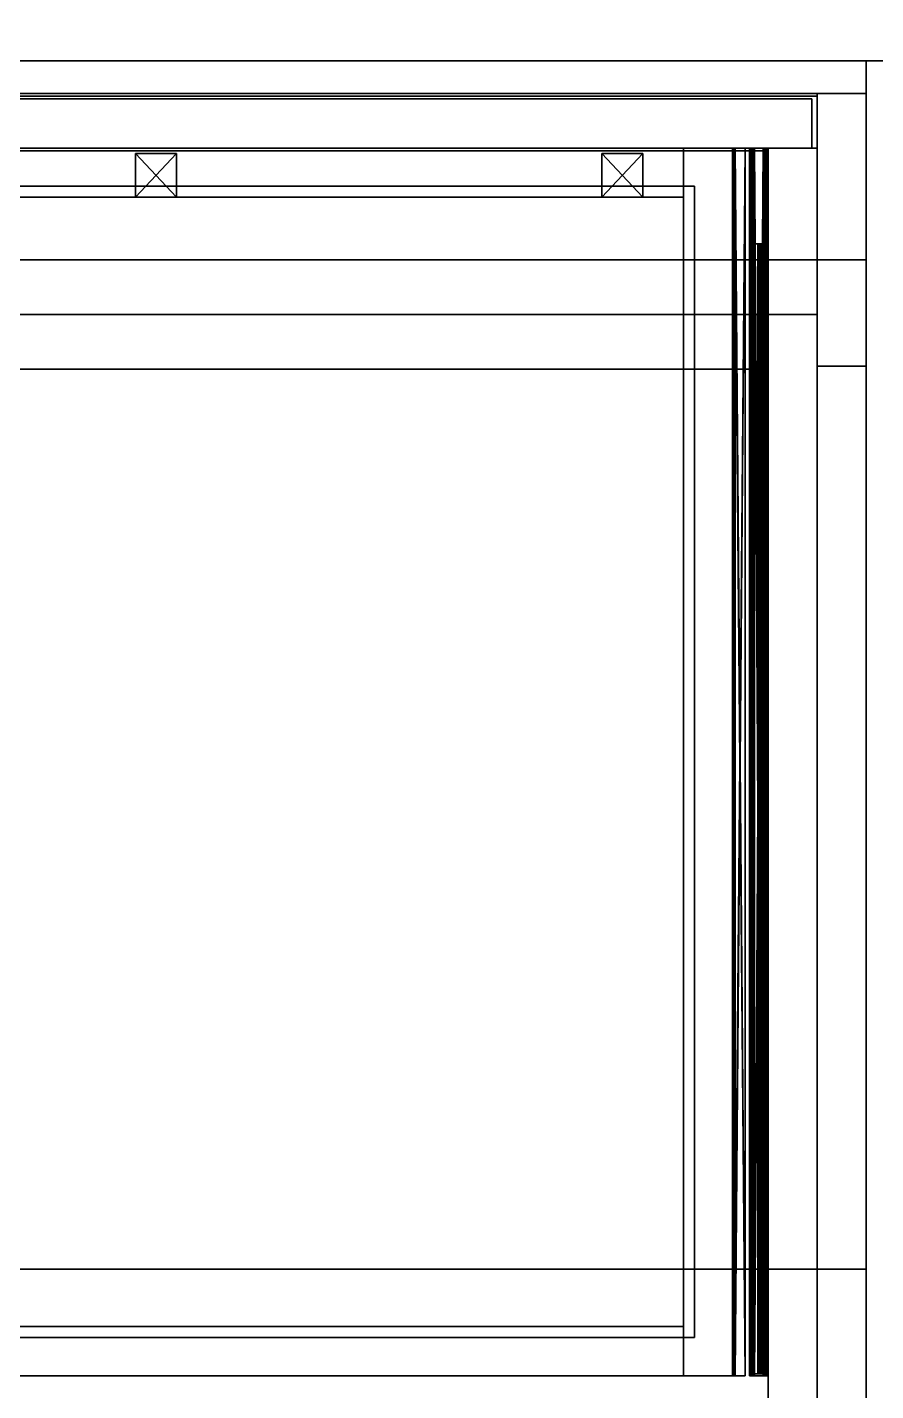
# Model space of a CAD drawing. Extents: x 0 to 6014, y -2453 to 0.
# Drawn here: x 3349.2 to 3660.5, y -2180.5 to -1680.7 of the extents above; entities that cross this region are included whole.
import ezdxf

# ---------------------------------------------------------------- set-up
doc = ezdxf.new("R2010")
doc.units = 0
for name, color, linetype in [('LAYER0', 7, 'CONTINUOUS'), ('LAYER1', 7, 'CONTINUOUS'), ('LAYER692', 7, 'CONTINUOUS'), ('LAYER693', 7, 'CONTINUOUS'), ('LAYER698', 7, 'CONTINUOUS'), ('LAYER708', 45, 'CONTINUOUS'), ('LAYER717', 45, 'CONTINUOUS'), ('LAYER720', 45, 'CONTINUOUS'), ('LAYER729', 254, 'CONTINUOUS'), ('LAYER738', 7, 'CONTINUOUS'), ('LAYER747', 7, 'CONTINUOUS'), ('LAYER750', 7, 'CONTINUOUS'), ('LAYER752', 254, 'CONTINUOUS'), ('LAYER753', 7, 'CONTINUOUS'), ('LAYER754', 7, 'CONTINUOUS'), ('LAYER756', 253, 'CONTINUOUS'), ('LAYER758', 253, 'CONTINUOUS'), ('LAYER759', 7, 'CONTINUOUS'), ('LAYER762', 254, 'CONTINUOUS'), ('LAYER763', 7, 'CONTINUOUS'), ('LAYER764', 7, 'CONTINUOUS')]:
    doc.layers.add(name, color=color, linetype=linetype)

msp = doc.modelspace()

# ---------------------------------------------------------------- linework, layer by layer
at = {"layer": 'LAYER0'}
for points, invisible_edges in [([(1510, -265), (4585, 0), (2107, -1840), (1510, -265)], 7), ([(1510, 0, 5), (2107, -1840, 5), (4585, 0, 5), (1510, 0, 5)], 3), ([(2107, -1840), (4585, 0), (2107, -2453), (2107, -1840)], 3), ([(2107, -2453), (4585, 0), (4585, -640), (2107, -2453)], 5), ([(4585, 0, 5), (2107, -1840, 5), (4585, -640, 5), (4585, 0, 5)], 3), ([(2107, -2453), (4585, -640), (6013.69, -2453), (2107, -2453)], 3), ([(2107, -1840, 5), (6013.69, -2453, 5), (4585, -640, 5), (2107, -1840, 5)], 7), ([(6013.69, -2453, 5), (2107, -1840, 5), (2107, -2453, 5), (6013.69, -2453, 5)], 1)]:
    msp.add_3dface(points, dxfattribs=dict(at, invisible_edges=invisible_edges))
at = {"layer": 'LAYER692', "invisible_edges": 1}
for points in [[(3677, -1693, 942), (2257, -2243, 942), (2257, -1693, 942), (3677, -1693, 942)], [(2257, -2243, 942), (3677, -1693, 942), (3677, -2243, 942), (2257, -2243, 942)], [(2257, -1693, 962), (3677, -1693, 942), (2257, -1693, 942), (2257, -1693, 962)], [(3677, -1693, 942), (2257, -1693, 962), (3677, -1693, 962), (3677, -1693, 942)], [(3677, -2243, 962), (2257, -1693, 962), (2257, -2243, 962), (3677, -2243, 962)], [(2257, -1693, 962), (3677, -2243, 962), (3677, -1693, 962), (2257, -1693, 962)]]:
    msp.add_3dface(points, dxfattribs=at)
at = {"layer": 'LAYER693', "invisible_edges": 1}
for points in [[(3677, -1693, 5), (3657, -2243, 5), (3657, -1693, 5), (3677, -1693, 5)], [(3657, -2243, 5), (3677, -1693, 5), (3677, -2243, 5), (3657, -2243, 5)], [(3657, -1693, 942), (3677, -1693, 5), (3657, -1693, 5), (3657, -1693, 942)], [(3677, -1693, 5), (3657, -1693, 942), (3677, -1693, 942), (3677, -1693, 5)], [(3657, -1693, 942), (3657, -2243, 5), (3657, -2243, 942), (3657, -1693, 942)], [(3657, -2243, 5), (3657, -1693, 942), (3657, -1693, 5), (3657, -2243, 5)], [(3677, -2243, 942), (3657, -1693, 942), (3657, -2243, 942), (3677, -2243, 942)], [(3657, -1693, 942), (3677, -2243, 942), (3677, -1693, 942), (3657, -1693, 942)]]:
    msp.add_3dface(points, dxfattribs=at)
at = {"layer": 'LAYER698', "invisible_edges": 1}
for points in [[(3657, -1766, 5), (2257, -2136, 5), (2257, -1766, 5), (3657, -1766, 5)], [(2257, -2136, 5), (3657, -1766, 5), (3657, -2136, 5), (2257, -2136, 5)], [(2257, -1766, 155), (3657, -1766, 5), (2257, -1766, 5), (2257, -1766, 155)], [(3657, -1766, 5), (2257, -1766, 155), (3657, -1766, 155), (3657, -1766, 5)], [(3657, -2136, 155), (2257, -1766, 155), (2257, -2136, 155), (3657, -2136, 155)], [(2257, -1766, 155), (3657, -2136, 155), (3657, -1766, 155), (2257, -1766, 155)], [(3657, -1766, 5), (3657, -2136, 155), (3657, -2136, 5), (3657, -1766, 5)], [(3657, -2136, 155), (3657, -1766, 5), (3657, -1766, 155), (3657, -2136, 155)], [(3657, -2136, 155), (2257, -2136, 5), (3657, -2136, 5), (3657, -2136, 155)], [(2257, -2136, 5), (3657, -2136, 155), (2257, -2136, 155), (2257, -2136, 5)]]:
    msp.add_3dface(points, dxfattribs=at)
at = {"layer": 'LAYER708', "invisible_edges": 1}
for points in [[(3057, -2215, 506), (3639, -1705, 506), (3639, -2215, 506), (3057, -2215, 506)], [(3639, -1705, 506), (3057, -2215, 506), (3057, -1705, 506), (3639, -1705, 506)], [(3057, -1705, 524), (3639, -1705, 506), (3057, -1705, 506), (3057, -1705, 524)], [(3639, -1705, 506), (3057, -1705, 524), (3639, -1705, 524), (3639, -1705, 506)], [(3057, -1705, 524), (3639, -2215, 524), (3639, -1705, 524), (3057, -1705, 524)], [(3639, -2215, 524), (3057, -1705, 524), (3057, -2215, 524), (3639, -2215, 524)], [(3639, -2215, 524), (3639, -1705, 506), (3639, -1705, 524), (3639, -2215, 524)], [(3639, -1705, 506), (3639, -2215, 524), (3639, -2215, 506), (3639, -1705, 506)]]:
    msp.add_3dface(points, dxfattribs=at)
at = {"layer": 'LAYER717', "invisible_edges": 1}
for points in [[(3639, -2215, 942), (3639, -1705, 505), (3639, -2215, 505), (3639, -2215, 942)], [(3639, -1705, 505), (3639, -2215, 942), (3639, -1705, 942), (3639, -1705, 505)], [(3657, -2215, 505), (3639, -1705, 505), (3657, -1705, 505), (3657, -2215, 505)], [(3639, -1705, 505), (3657, -2215, 505), (3639, -2215, 505), (3639, -1705, 505)], [(3657, -1705, 942), (3639, -1705, 505), (3639, -1705, 942), (3657, -1705, 942)], [(3639, -1705, 505), (3657, -1705, 942), (3657, -1705, 505), (3639, -1705, 505)], [(3639, -2215, 942), (3657, -1705, 942), (3639, -1705, 942), (3639, -2215, 942)], [(3657, -1705, 942), (3639, -2215, 942), (3657, -2215, 942), (3657, -1705, 942)], [(3657, -1705, 942), (3657, -2215, 505), (3657, -1705, 505), (3657, -1705, 942)], [(3657, -2215, 505), (3657, -1705, 942), (3657, -2215, 942), (3657, -2215, 505)]]:
    msp.add_3dface(points, dxfattribs=at)
at = {"layer": 'LAYER720', "invisible_edges": 1}
for points in [[(3057, -1786, 923.5), (3639, -1706, 923.5), (3639, -1786, 923.5), (3057, -1786, 923.5)], [(3639, -1706, 923.5), (3057, -1786, 923.5), (3057, -1706, 923.5), (3639, -1706, 923.5)], [(3057, -1706, 941.5), (3639, -1706, 923.5), (3057, -1706, 923.5), (3057, -1706, 941.5)], [(3639, -1706, 923.5), (3057, -1706, 941.5), (3639, -1706, 941.5), (3639, -1706, 923.5)], [(3057, -1706, 941.5), (3639, -1786, 941.5), (3639, -1706, 941.5), (3057, -1706, 941.5)], [(3639, -1786, 941.5), (3057, -1706, 941.5), (3057, -1786, 941.5), (3639, -1786, 941.5)], [(3639, -1786, 941.5), (3639, -1706, 923.5), (3639, -1706, 941.5), (3639, -1786, 941.5)], [(3639, -1706, 923.5), (3639, -1786, 941.5), (3639, -1786, 923.5), (3639, -1706, 923.5)], [(3639, -1786, 941.5), (3057, -1786, 923.5), (3639, -1786, 923.5), (3639, -1786, 941.5)], [(3057, -1786, 923.5), (3639, -1786, 941.5), (3057, -1786, 941.5), (3057, -1786, 923.5)]]:
    msp.add_3dface(points, dxfattribs=at)
at = {"layer": 'LAYER729', "invisible_edges": 1}
for points in [[(3639, -1805, 505), (3639, -1705, 155), (3639, -1805, 155), (3639, -1805, 505)], [(3639, -1705, 155), (3639, -1805, 505), (3639, -1705, 505), (3639, -1705, 155)], [(3657, -1805, 155), (3639, -1705, 155), (3657, -1705, 155), (3657, -1805, 155)], [(3639, -1705, 155), (3657, -1805, 155), (3639, -1805, 155), (3639, -1705, 155)], [(3657, -1705, 505), (3639, -1705, 155), (3639, -1705, 505), (3657, -1705, 505)], [(3639, -1705, 155), (3657, -1705, 505), (3657, -1705, 155), (3639, -1705, 155)], [(3639, -1805, 505), (3657, -1705, 505), (3639, -1705, 505), (3639, -1805, 505)], [(3657, -1705, 505), (3639, -1805, 505), (3657, -1805, 505), (3657, -1705, 505)], [(3657, -1705, 505), (3657, -1805, 155), (3657, -1705, 155), (3657, -1705, 505)], [(3657, -1805, 155), (3657, -1705, 505), (3657, -1805, 505), (3657, -1805, 155)], [(3657, -1805, 155), (3639, -1805, 505), (3639, -1805, 155), (3657, -1805, 155)], [(3639, -1805, 505), (3657, -1805, 155), (3657, -1805, 505), (3639, -1805, 505)]]:
    msp.add_3dface(points, dxfattribs=at)
at = {"layer": 'LAYER738', "invisible_edges": 1}
for points in [[(3057, -2215, 156), (3621, -1725, 156), (3621, -2215, 156), (3057, -2215, 156)], [(3621, -1725, 156), (3057, -2215, 156), (3057, -1725, 156), (3621, -1725, 156)], [(3057, -1725, 174), (3621, -1725, 156), (3057, -1725, 156), (3057, -1725, 174)], [(3621, -1725, 156), (3057, -1725, 174), (3621, -1725, 174), (3621, -1725, 156)], [(3057, -1725, 174), (3621, -2215, 174), (3621, -1725, 174), (3057, -1725, 174)], [(3621, -2215, 174), (3057, -1725, 174), (3057, -2215, 174), (3621, -2215, 174)], [(3621, -2215, 174), (3621, -1725, 156), (3621, -1725, 174), (3621, -2215, 174)], [(3621, -1725, 156), (3621, -2215, 174), (3621, -2215, 156), (3621, -1725, 156)]]:
    msp.add_3dface(points, dxfattribs=at)
at = {"layer": 'LAYER747', "invisible_edges": 1}
for points in [[(3621, -2215, 505), (3621, -1725, 155), (3621, -2215, 155), (3621, -2215, 505)], [(3621, -1725, 155), (3621, -2215, 505), (3621, -1725, 505), (3621, -1725, 155)], [(3639, -2215, 155), (3621, -1725, 155), (3639, -1725, 155), (3639, -2215, 155)], [(3621, -1725, 155), (3639, -2215, 155), (3621, -2215, 155), (3621, -1725, 155)], [(3639, -1725, 505), (3621, -1725, 155), (3621, -1725, 505), (3639, -1725, 505)], [(3621, -1725, 155), (3639, -1725, 505), (3639, -1725, 155), (3621, -1725, 155)], [(3621, -2215, 505), (3639, -1725, 505), (3621, -1725, 505), (3621, -2215, 505)], [(3639, -1725, 505), (3621, -2215, 505), (3639, -2215, 505), (3639, -1725, 505)], [(3639, -1725, 505), (3639, -2215, 155), (3639, -1725, 155), (3639, -1725, 505)], [(3639, -2215, 155), (3639, -1725, 505), (3639, -2215, 505), (3639, -2215, 155)]]:
    msp.add_3dface(points, dxfattribs=at)
at = {"layer": 'LAYER750', "invisible_edges": 1}
for points in [[(3057, -1806, 486.5), (3621, -1726, 486.5), (3621, -1806, 486.5), (3057, -1806, 486.5)], [(3621, -1726, 486.5), (3057, -1806, 486.5), (3057, -1726, 486.5), (3621, -1726, 486.5)], [(3057, -1726, 504.5), (3621, -1726, 486.5), (3057, -1726, 486.5), (3057, -1726, 504.5)], [(3621, -1726, 486.5), (3057, -1726, 504.5), (3621, -1726, 504.5), (3621, -1726, 486.5)], [(3057, -1726, 504.5), (3621, -1806, 504.5), (3621, -1726, 504.5), (3057, -1726, 504.5)], [(3621, -1806, 504.5), (3057, -1726, 504.5), (3057, -1806, 504.5), (3621, -1806, 504.5)], [(3621, -1806, 504.5), (3621, -1726, 486.5), (3621, -1726, 504.5), (3621, -1806, 504.5)], [(3621, -1726, 486.5), (3621, -1806, 504.5), (3621, -1806, 486.5), (3621, -1726, 486.5)], [(3621, -1806, 504.5), (3057, -1806, 486.5), (3621, -1806, 486.5), (3621, -1806, 504.5)], [(3057, -1806, 486.5), (3621, -1806, 504.5), (3057, -1806, 504.5), (3057, -1806, 486.5)]]:
    msp.add_3dface(points, dxfattribs=at)
at = {"layer": 'LAYER752', "invisible_edges": 1}
for points in [[(3637, -1707, 158), (3041, -1725, 158), (3041, -1707, 158), (3637, -1707, 158)], [(3041, -1725, 158), (3637, -1707, 158), (3637, -1725, 158), (3041, -1725, 158)], [(3637, -1725, 501), (3041, -1707, 501), (3041, -1725, 501), (3637, -1725, 501)], [(3041, -1707, 501), (3637, -1725, 501), (3637, -1707, 501), (3041, -1707, 501)], [(3041, -1707, 501), (3637, -1707, 158), (3041, -1707, 158), (3041, -1707, 501)], [(3637, -1707, 158), (3041, -1707, 501), (3637, -1707, 501), (3637, -1707, 158)], [(3637, -1707, 158), (3637, -1725, 501), (3637, -1725, 158), (3637, -1707, 158)], [(3637, -1725, 501), (3637, -1707, 158), (3637, -1707, 501), (3637, -1725, 501)], [(3637, -1725, 501), (3041, -1725, 158), (3637, -1725, 158), (3637, -1725, 501)], [(3041, -1725, 158), (3637, -1725, 501), (3041, -1725, 501), (3041, -1725, 158)]]:
    msp.add_3dface(points, dxfattribs=at)
at = {"layer": 'LAYER753', "invisible_edges": 1}
for points in [[(3088, -2157, 180), (3590, -2175, 180), (3088, -2175, 180), (3088, -2157, 180)], [(3590, -2175, 180), (3088, -2157, 180), (3590, -2157, 180), (3590, -2175, 180)], [(3590, -2157, 480), (3088, -2175, 480), (3590, -2175, 480), (3590, -2157, 480)], [(3088, -2175, 480), (3590, -2157, 480), (3088, -2157, 480), (3088, -2175, 480)], [(3088, -2157, 180), (3590, -2157, 480), (3590, -2157, 180), (3088, -2157, 180)], [(3590, -2157, 480), (3088, -2157, 180), (3088, -2157, 480), (3590, -2157, 480)], [(3590, -2157, 480), (3590, -2175, 180), (3590, -2157, 180), (3590, -2157, 480)], [(3590, -2175, 180), (3590, -2157, 480), (3590, -2175, 480), (3590, -2175, 180)], [(3088, -2175, 480), (3590, -2175, 180), (3590, -2175, 480), (3088, -2175, 480)], [(3590, -2175, 180), (3088, -2175, 480), (3088, -2175, 180), (3590, -2175, 180)]]:
    msp.add_3dface(points, dxfattribs=at)
at = {"layer": 'LAYER754', "invisible_edges": 1}
for points in [[(3590, -1725, 480), (3088, -1725, 180), (3088, -1725, 480), (3590, -1725, 480)], [(3088, -1725, 180), (3590, -1725, 480), (3590, -1725, 180), (3088, -1725, 180)], [(3590, -1743, 180), (3088, -1725, 180), (3590, -1725, 180), (3590, -1743, 180)], [(3088, -1725, 180), (3590, -1743, 180), (3088, -1743, 180), (3088, -1725, 180)], [(3088, -1743, 480), (3590, -1725, 480), (3088, -1725, 480), (3088, -1743, 480)], [(3590, -1725, 480), (3088, -1743, 480), (3590, -1743, 480), (3590, -1725, 480)], [(3590, -1725, 480), (3590, -1743, 180), (3590, -1725, 180), (3590, -1725, 480)], [(3590, -1743, 180), (3590, -1725, 480), (3590, -1743, 480), (3590, -1743, 180)], [(3590, -1743, 180), (3088, -1743, 480), (3088, -1743, 180), (3590, -1743, 180)], [(3088, -1743, 480), (3590, -1743, 180), (3590, -1743, 480), (3088, -1743, 480)]]:
    msp.add_3dface(points, dxfattribs=at)
at = {"layer": 'LAYER756'}
for points in [[(3560, -1727, 315), (3575, -1727, 315), (3560, -1743, 315), (3560, -1727, 315)], [(3560, -1743, 315), (3575, -1727, 315), (3575, -1743, 315), (3560, -1743, 315)], [(3560, -1743, 330), (3575, -1743, 330), (3560, -1727, 330), (3560, -1743, 330)], [(3560, -1727, 330), (3575, -1743, 330), (3575, -1727, 330), (3560, -1727, 330)], [(3560, -1743, 315), (3560, -1743, 330), (3560, -1727, 315), (3560, -1743, 315)], [(3560, -1727, 315), (3560, -1743, 330), (3560, -1727, 330), (3560, -1727, 315)], [(3560, -1727, 315), (3560, -1727, 330), (3575, -1727, 315), (3560, -1727, 315)], [(3575, -1727, 315), (3560, -1727, 330), (3575, -1727, 330), (3575, -1727, 315)], [(3575, -1727, 315), (3575, -1727, 330), (3575, -1743, 315), (3575, -1727, 315)], [(3575, -1743, 315), (3575, -1727, 330), (3575, -1743, 330), (3575, -1743, 315)], [(3560, -1743, 315), (3575, -1743, 315), (3560, -1743, 330), (3560, -1743, 315)], [(3560, -1743, 330), (3575, -1743, 315), (3575, -1743, 330), (3560, -1743, 330)]]:
    msp.add_3dface(points, dxfattribs=at)
at = {"layer": 'LAYER758'}
for points in [[(3389, -1727, 315), (3404, -1727, 315), (3389, -1743, 315), (3389, -1727, 315)], [(3389, -1743, 315), (3404, -1727, 315), (3404, -1743, 315), (3389, -1743, 315)], [(3389, -1743, 330), (3404, -1743, 330), (3389, -1727, 330), (3389, -1743, 330)], [(3389, -1727, 330), (3404, -1743, 330), (3404, -1727, 330), (3389, -1727, 330)], [(3389, -1743, 315), (3389, -1743, 330), (3389, -1727, 315), (3389, -1743, 315)], [(3389, -1727, 315), (3389, -1743, 330), (3389, -1727, 330), (3389, -1727, 315)], [(3389, -1727, 315), (3389, -1727, 330), (3404, -1727, 315), (3389, -1727, 315)], [(3404, -1727, 315), (3389, -1727, 330), (3404, -1727, 330), (3404, -1727, 315)], [(3404, -1727, 315), (3404, -1727, 330), (3404, -1743, 315), (3404, -1727, 315)], [(3404, -1743, 315), (3404, -1727, 330), (3404, -1743, 330), (3404, -1743, 315)], [(3389, -1743, 315), (3404, -1743, 315), (3389, -1743, 330), (3389, -1743, 315)], [(3389, -1743, 330), (3404, -1743, 315), (3404, -1743, 330), (3389, -1743, 330)]]:
    msp.add_3dface(points, dxfattribs=at)
at = {"layer": 'LAYER759', "invisible_edges": 1}
for points in [[(3590, -1725, 480), (3590, -2175, 180), (3590, -2175, 480), (3590, -1725, 480)], [(3590, -2175, 180), (3590, -1725, 480), (3590, -1725, 180), (3590, -2175, 180)], [(3608, -1725, 180), (3590, -2175, 180), (3590, -1725, 180), (3608, -1725, 180)], [(3590, -2175, 180), (3608, -1725, 180), (3608, -2175, 180), (3590, -2175, 180)], [(3590, -1725, 480), (3608, -1725, 180), (3590, -1725, 180), (3590, -1725, 480)], [(3608, -1725, 180), (3590, -1725, 480), (3608, -1725, 480), (3608, -1725, 180)], [(3608, -2175, 480), (3590, -1725, 480), (3590, -2175, 480), (3608, -2175, 480)], [(3590, -1725, 480), (3608, -2175, 480), (3608, -1725, 480), (3590, -1725, 480)], [(3608, -1725, 180), (3608, -2175, 480), (3608, -2175, 180), (3608, -1725, 180)], [(3608, -2175, 480), (3608, -1725, 180), (3608, -1725, 480), (3608, -2175, 480)], [(3608, -2175, 480), (3590, -2175, 180), (3608, -2175, 180), (3608, -2175, 480)], [(3590, -2175, 180), (3608, -2175, 480), (3590, -2175, 480), (3590, -2175, 180)]]:
    msp.add_3dface(points, dxfattribs=at)
at = {"layer": 'LAYER762'}
for points in [[(3608.05, -1725, 340.7), (3608.05, -2175, 340.7), (3608.25, -2175, 341.26), (3608.05, -1725, 340.7)], [(3608.05, -1725, 340.7), (3608.25, -2175, 341.26), (3608.25, -1725, 341.26), (3608.05, -1725, 340.7)], [(3608.25, -1725, 318.26), (3608.25, -2175, 318.26), (3608.05, -2175, 318.81), (3608.25, -1725, 318.26)], [(3608.25, -1725, 318.26), (3608.05, -2175, 318.81), (3608.05, -1725, 318.81), (3608.25, -1725, 318.26)], [(3608.05, -1725, 340.7), (3608.05, -1725, 318.81), (3608.05, -2175, 318.81), (3608.05, -1725, 340.7)], [(3608.05, -1725, 340.7), (3608.05, -2175, 318.81), (3608.05, -2175, 340.7), (3608.05, -1725, 340.7)], [(3608.25, -1725, 341.26), (3608.25, -2175, 341.26), (3608.73, -2175, 341.5), (3608.25, -1725, 341.26)], [(3608.25, -1725, 341.26), (3608.73, -2175, 341.5), (3608.73, -1725, 341.5), (3608.25, -1725, 341.26)], [(3608.73, -1725, 318.02), (3608.73, -2175, 318.02), (3608.25, -2175, 318.26), (3608.73, -1725, 318.02)], [(3608.73, -1725, 318.02), (3608.25, -2175, 318.26), (3608.25, -1725, 318.26), (3608.73, -1725, 318.02)], [(3612.55, -1725, 341.5), (3608.73, -1725, 341.5), (3608.73, -2175, 341.5), (3612.55, -1725, 341.5)], [(3612.55, -1725, 341.5), (3608.73, -2175, 341.5), (3612.55, -2175, 341.5), (3612.55, -1725, 341.5)], [(3608.73, -1725, 318.02), (3612.55, -1725, 318.02), (3612.55, -2175, 318.02), (3608.73, -1725, 318.02)], [(3608.73, -1725, 318.02), (3612.55, -2175, 318.02), (3608.73, -2175, 318.02), (3608.73, -1725, 318.02)], [(3608.94, -1725, 340.47), (3612.55, -1725, 340.47), (3612.55, -2175, 340.47), (3608.94, -1725, 340.47)], [(3608.94, -1725, 340.47), (3612.55, -2175, 340.47), (3608.94, -2175, 340.47), (3608.94, -1725, 340.47)], [(3608.94, -1725, 319.06), (3608.94, -1725, 340.47), (3608.94, -2175, 340.47), (3608.94, -1725, 319.06)], [(3608.94, -1725, 319.06), (3608.94, -2175, 340.47), (3608.94, -2175, 319.06), (3608.94, -1725, 319.06)], [(3612.55, -1725, 319.06), (3608.94, -1725, 319.06), (3608.94, -2175, 319.06), (3612.55, -1725, 319.06)], [(3612.55, -1725, 319.06), (3608.94, -2175, 319.06), (3612.55, -2175, 319.06), (3612.55, -1725, 319.06)], [(3612.55, -1725, 340.47), (3612.55, -1725, 341.5), (3612.55, -2175, 341.5), (3612.55, -1725, 340.47)], [(3612.55, -1725, 340.47), (3612.55, -2175, 341.5), (3612.55, -2175, 340.47), (3612.55, -1725, 340.47)], [(3612.55, -1725, 318.02), (3612.55, -1725, 319.06), (3612.55, -2175, 319.06), (3612.55, -1725, 318.02)], [(3612.55, -1725, 318.02), (3612.55, -2175, 319.06), (3612.55, -2175, 318.02), (3612.55, -1725, 318.02)]]:
    msp.add_3dface(points, dxfattribs=at)
at = {"layer": 'LAYER763'}
for points in [[(3614.72, -2174.99, 355.85), (3614.72, -1725, 355.85), (3614.19, -1725, 354.3), (3614.72, -2174.99, 355.85)], [(3614.72, -2174.99, 355.85), (3614.19, -1725, 354.3), (3614.19, -2174.99, 354.3), (3614.72, -2174.99, 355.85)], [(3614.19, -1725, 354.3), (3614.19, -1725, 351), (3614.19, -2174.99, 351), (3614.19, -1725, 354.3)], [(3614.19, -1725, 354.3), (3614.19, -2174.99, 351), (3614.19, -2174.99, 354.3), (3614.19, -1725, 354.3)], [(3614.19, -1725, 351), (3615.09, -1725, 351), (3615.09, -2174.99, 351), (3614.19, -1725, 351)], [(3614.19, -1725, 351), (3615.09, -2174.99, 351), (3614.19, -2174.99, 351), (3614.19, -1725, 351)], [(3615.09, -1725, 315.9), (3614.19, -1725, 315.9), (3614.19, -2174.99, 315.9), (3615.09, -1725, 315.9)], [(3615.09, -1725, 315.9), (3614.19, -2174.99, 315.9), (3615.09, -2174.99, 315.9), (3615.09, -1725, 315.9)], [(3614.19, -1725, 315.9), (3614.19, -1725, 313.7), (3614.19, -2174.99, 313.7), (3614.19, -1725, 315.9)], [(3614.19, -1725, 315.9), (3614.19, -2174.99, 313.7), (3614.19, -2174.99, 315.9), (3614.19, -1725, 315.9)], [(3614.19, -2174.99, 313.7), (3614.19, -1725, 313.7), (3614.72, -1725, 312.14), (3614.19, -2174.99, 313.7)], [(3614.19, -2174.99, 313.7), (3614.72, -1725, 312.14), (3614.72, -2174.99, 312.14), (3614.19, -2174.99, 313.7)], [(3614.72, -2174.99, 355.85), (3614.19, -1725, 354.3), (3614.72, -1725, 355.85), (3614.72, -2174.99, 355.85)], [(3614.19, -1725, 354.3), (3614.19, -2174.99, 351), (3614.19, -1725, 351), (3614.19, -1725, 354.3)], [(3614.19, -1725, 351), (3615.09, -2174.99, 351), (3615.09, -1725, 351), (3614.19, -1725, 351)], [(3614.19, -1725, 354.3), (3614.19, -2174.99, 354.3), (3614.19, -2174.99, 351), (3614.19, -1725, 354.3)], [(3614.72, -2174.99, 355.85), (3614.19, -2174.99, 354.3), (3614.19, -1725, 354.3), (3614.72, -2174.99, 355.85)], [(3614.19, -1725, 351), (3614.19, -2174.99, 351), (3615.09, -2174.99, 351), (3614.19, -1725, 351)], [(3614.19, -1725, 315.9), (3614.19, -2174.99, 315.9), (3614.19, -2174.99, 313.7), (3614.19, -1725, 315.9)], [(3614.19, -1725, 315.9), (3614.19, -2174.99, 313.7), (3614.19, -1725, 313.7), (3614.19, -1725, 315.9)], [(3615.09, -1725, 315.9), (3614.19, -2174.99, 315.9), (3614.19, -1725, 315.9), (3615.09, -1725, 315.9)], [(3615.09, -1725, 315.9), (3615.09, -2174.99, 315.9), (3614.19, -2174.99, 315.9), (3615.09, -1725, 315.9)], [(3614.19, -2174.99, 313.7), (3614.72, -2174.99, 312.14), (3614.72, -1725, 312.14), (3614.19, -2174.99, 313.7)], [(3614.19, -2174.99, 313.7), (3614.72, -1725, 312.14), (3614.19, -1725, 313.7), (3614.19, -2174.99, 313.7)], [(3615.98, -1725, 356.5), (3614.72, -1725, 355.85), (3614.72, -2174.99, 355.85), (3615.98, -1725, 356.5)], [(3615.98, -1725, 356.5), (3614.72, -2174.99, 355.85), (3615.98, -2174.99, 356.5), (3615.98, -1725, 356.5)], [(3614.72, -2174.99, 312.14), (3614.72, -1725, 312.14), (3615.98, -1725, 311.5), (3614.72, -2174.99, 312.14)], [(3614.72, -2174.99, 312.14), (3615.98, -1725, 311.5), (3615.98, -2174.99, 311.5), (3614.72, -2174.99, 312.14)], [(3615.98, -1725, 356.5), (3614.72, -2174.99, 355.85), (3614.72, -1725, 355.85), (3615.98, -1725, 356.5)], [(3615.98, -1725, 356.5), (3615.98, -2174.99, 356.5), (3614.72, -2174.99, 355.85), (3615.98, -1725, 356.5)], [(3614.72, -2174.99, 312.14), (3615.98, -2174.99, 311.5), (3615.98, -1725, 311.5), (3614.72, -2174.99, 312.14)], [(3614.72, -2174.99, 312.14), (3615.98, -1725, 311.5), (3614.72, -1725, 312.14), (3614.72, -2174.99, 312.14)], [(3615.09, -1725, 351), (3615.09, -1725, 354.3), (3615.09, -2174.99, 354.3), (3615.09, -1725, 351)], [(3615.09, -1725, 351), (3615.09, -2174.99, 354.3), (3615.09, -2174.99, 351), (3615.09, -1725, 351)], [(3615.35, -1725, 355.08), (3615.35, -2174.99, 355.08), (3615.09, -2174.99, 354.3), (3615.35, -1725, 355.08)], [(3615.35, -1725, 355.08), (3615.09, -2174.99, 354.3), (3615.09, -1725, 354.3), (3615.35, -1725, 355.08)], [(3615.09, -1725, 313.7), (3615.09, -1725, 315.9), (3615.09, -2174.99, 315.9), (3615.09, -1725, 313.7)], [(3615.09, -1725, 313.7), (3615.09, -2174.99, 315.9), (3615.09, -2174.99, 313.7), (3615.09, -1725, 313.7)], [(3615.09, -1725, 313.7), (3615.09, -2174.99, 313.7), (3615.35, -2174.99, 312.92), (3615.09, -1725, 313.7)], [(3615.09, -1725, 313.7), (3615.35, -2174.99, 312.92), (3615.35, -1725, 312.92), (3615.09, -1725, 313.7)], [(3615.35, -1725, 355.08), (3615.09, -1725, 354.3), (3615.09, -2174.99, 354.3), (3615.35, -1725, 355.08)], [(3615.09, -1725, 351), (3615.09, -2174.99, 354.3), (3615.09, -1725, 354.3), (3615.09, -1725, 351)], [(3615.09, -1725, 313.7), (3615.09, -2174.99, 315.9), (3615.09, -1725, 315.9), (3615.09, -1725, 313.7)], [(3615.09, -1725, 313.7), (3615.35, -1725, 312.92), (3615.35, -2174.99, 312.92), (3615.09, -1725, 313.7)], [(3615.09, -1725, 313.7), (3615.09, -2174.99, 313.7), (3615.09, -2174.99, 315.9), (3615.09, -1725, 313.7)], [(3615.09, -1725, 313.7), (3615.35, -2174.99, 312.92), (3615.09, -2174.99, 313.7), (3615.09, -1725, 313.7)], [(3615.09, -1725, 351), (3615.09, -2174.99, 351), (3615.09, -2174.99, 354.3), (3615.09, -1725, 351)], [(3615.35, -1725, 355.08), (3615.09, -2174.99, 354.3), (3615.35, -2174.99, 355.08), (3615.35, -1725, 355.08)], [(3615.98, -1725, 355.4), (3615.98, -2174.99, 355.4), (3615.35, -2174.99, 355.08), (3615.98, -1725, 355.4)], [(3615.98, -1725, 355.4), (3615.35, -2174.99, 355.08), (3615.35, -1725, 355.08), (3615.98, -1725, 355.4)], [(3615.35, -1725, 312.92), (3615.35, -2174.99, 312.92), (3615.98, -2174.99, 312.6), (3615.35, -1725, 312.92)], [(3615.35, -1725, 312.92), (3615.98, -2174.99, 312.6), (3615.98, -1725, 312.6), (3615.35, -1725, 312.92)], [(3615.98, -1725, 355.4), (3615.35, -1725, 355.08), (3615.35, -2174.99, 355.08), (3615.98, -1725, 355.4)], [(3615.35, -1725, 312.92), (3615.98, -1725, 312.6), (3615.98, -2174.99, 312.6), (3615.35, -1725, 312.92)], [(3615.35, -1725, 312.92), (3615.98, -2174.99, 312.6), (3615.35, -2174.99, 312.92), (3615.35, -1725, 312.92)], [(3615.98, -1725, 355.4), (3615.35, -2174.99, 355.08), (3615.98, -2174.99, 355.4), (3615.98, -1725, 355.4)], [(3619.2, -1725, 356.5), (3615.98, -1725, 356.5), (3615.98, -2174.99, 356.5), (3619.2, -1725, 356.5)], [(3619.2, -1725, 356.5), (3615.98, -2174.99, 356.5), (3619.2, -2174.99, 356.5), (3619.2, -1725, 356.5)], [(3615.98, -1725, 355.4), (3619.2, -1725, 355.4), (3619.2, -2174.99, 355.4), (3615.98, -1725, 355.4)], [(3615.98, -1725, 355.4), (3619.2, -2174.99, 355.4), (3615.98, -2174.99, 355.4), (3615.98, -1725, 355.4)], [(3615.98, -1725, 311.5), (3619.2, -1725, 311.5), (3619.2, -2174.99, 311.5), (3615.98, -1725, 311.5)], [(3615.98, -1725, 311.5), (3619.2, -2174.99, 311.5), (3615.98, -2174.99, 311.5), (3615.98, -1725, 311.5)], [(3619.2, -1725, 312.6), (3615.98, -1725, 312.6), (3615.98, -2174.99, 312.6), (3619.2, -1725, 312.6)], [(3619.2, -1725, 312.6), (3615.98, -2174.99, 312.6), (3619.2, -2174.99, 312.6), (3619.2, -1725, 312.6)], [(3615.98, -1725, 355.4), (3619.2, -2174.99, 355.4), (3619.2, -1725, 355.4), (3615.98, -1725, 355.4)], [(3619.2, -1725, 356.5), (3615.98, -2174.99, 356.5), (3615.98, -1725, 356.5), (3619.2, -1725, 356.5)], [(3619.2, -1725, 356.5), (3619.2, -2174.99, 356.5), (3615.98, -2174.99, 356.5), (3619.2, -1725, 356.5)], [(3615.98, -1725, 355.4), (3615.98, -2174.99, 355.4), (3619.2, -2174.99, 355.4), (3615.98, -1725, 355.4)], [(3615.98, -1725, 311.5), (3619.2, -2174.99, 311.5), (3619.2, -1725, 311.5), (3615.98, -1725, 311.5)], [(3615.98, -1725, 311.5), (3615.98, -2174.99, 311.5), (3619.2, -2174.99, 311.5), (3615.98, -1725, 311.5)], [(3619.2, -1725, 312.6), (3619.2, -2174.99, 312.6), (3615.98, -2174.99, 312.6), (3619.2, -1725, 312.6)], [(3619.2, -1725, 312.6), (3615.98, -2174.99, 312.6), (3615.98, -1725, 312.6), (3619.2, -1725, 312.6)], [(3620.47, -2174.99, 355.85), (3620.47, -1725, 355.85), (3619.2, -1725, 356.5), (3620.47, -2174.99, 355.85)], [(3620.47, -2174.99, 355.85), (3619.2, -1725, 356.5), (3619.2, -2174.99, 356.5), (3620.47, -2174.99, 355.85)], [(3619.84, -1725, 355.08), (3619.84, -2174.99, 355.08), (3619.2, -2174.99, 355.4), (3619.84, -1725, 355.08)], [(3619.84, -1725, 355.08), (3619.2, -2174.99, 355.4), (3619.2, -1725, 355.4), (3619.84, -1725, 355.08)], [(3619.2, -2174.99, 311.5), (3619.2, -1725, 311.5), (3620.47, -1725, 312.14), (3619.2, -2174.99, 311.5)], [(3619.2, -2174.99, 311.5), (3620.47, -1725, 312.14), (3620.47, -2174.99, 312.14), (3619.2, -2174.99, 311.5)], [(3619.84, -1725, 312.92), (3619.2, -1725, 312.6), (3619.2, -2174.99, 312.6), (3619.84, -1725, 312.92)], [(3619.84, -1725, 312.92), (3619.2, -2174.99, 312.6), (3619.84, -2174.99, 312.92), (3619.84, -1725, 312.92)], [(3619.84, -1725, 355.08), (3619.2, -1725, 355.4), (3619.2, -2174.99, 355.4), (3619.84, -1725, 355.08)], [(3620.47, -2174.99, 355.85), (3619.2, -2174.99, 356.5), (3619.2, -1725, 356.5), (3620.47, -2174.99, 355.85)], [(3620.47, -2174.99, 355.85), (3619.2, -1725, 356.5), (3620.47, -1725, 355.85), (3620.47, -2174.99, 355.85)], [(3619.84, -1725, 355.08), (3619.2, -2174.99, 355.4), (3619.84, -2174.99, 355.08), (3619.84, -1725, 355.08)], [(3619.2, -2174.99, 311.5), (3620.47, -1725, 312.14), (3619.2, -1725, 311.5), (3619.2, -2174.99, 311.5)], [(3619.2, -2174.99, 311.5), (3620.47, -2174.99, 312.14), (3620.47, -1725, 312.14), (3619.2, -2174.99, 311.5)], [(3619.84, -1725, 312.92), (3619.2, -2174.99, 312.6), (3619.2, -1725, 312.6), (3619.84, -1725, 312.92)], [(3619.84, -1725, 312.92), (3619.84, -2174.99, 312.92), (3619.2, -2174.99, 312.6), (3619.84, -1725, 312.92)], [(3620.09, -1725, 354.3), (3620.09, -2174.99, 354.3), (3619.84, -2174.99, 355.08), (3620.09, -1725, 354.3)], [(3620.09, -1725, 354.3), (3619.84, -2174.99, 355.08), (3619.84, -1725, 355.08), (3620.09, -1725, 354.3)], [(3619.84, -1725, 312.92), (3619.84, -2174.99, 312.92), (3620.09, -2174.99, 313.7), (3619.84, -1725, 312.92)], [(3619.84, -1725, 312.92), (3620.09, -2174.99, 313.7), (3620.09, -1725, 313.7), (3619.84, -1725, 312.92)], [(3620.09, -1725, 354.3), (3619.84, -1725, 355.08), (3619.84, -2174.99, 355.08), (3620.09, -1725, 354.3)], [(3620.09, -1725, 354.3), (3619.84, -2174.99, 355.08), (3620.09, -2174.99, 354.3), (3620.09, -1725, 354.3)], [(3619.84, -1725, 312.92), (3620.09, -1725, 313.7), (3620.09, -2174.99, 313.7), (3619.84, -1725, 312.92)], [(3619.84, -1725, 312.92), (3620.09, -2174.99, 313.7), (3619.84, -2174.99, 312.92), (3619.84, -1725, 312.92)], [(3620.09, -1725, 354.3), (3620.09, -1725, 313.7), (3620.09, -2174.99, 313.7), (3620.09, -1725, 354.3)], [(3620.09, -1725, 354.3), (3620.09, -2174.99, 313.7), (3620.09, -2174.99, 354.3), (3620.09, -1725, 354.3)], [(3620.09, -1725, 354.3), (3620.09, -2174.99, 313.7), (3620.09, -1725, 313.7), (3620.09, -1725, 354.3)], [(3620.09, -1725, 354.3), (3620.09, -2174.99, 354.3), (3620.09, -2174.99, 313.7), (3620.09, -1725, 354.3)], [(3621, -2174.99, 354.3), (3621, -1725, 354.3), (3620.47, -1725, 355.85), (3621, -2174.99, 354.3)], [(3621, -2174.99, 354.3), (3620.47, -1725, 355.85), (3620.47, -2174.99, 355.85), (3621, -2174.99, 354.3)], [(3620.47, -2174.99, 312.14), (3620.47, -1725, 312.14), (3621, -1725, 313.7), (3620.47, -2174.99, 312.14)], [(3620.47, -2174.99, 312.14), (3621, -1725, 313.7), (3621, -2174.99, 313.7), (3620.47, -2174.99, 312.14)], [(3621, -2174.99, 354.3), (3620.47, -1725, 355.85), (3621, -1725, 354.3), (3621, -2174.99, 354.3)], [(3621, -2174.99, 354.3), (3620.47, -2174.99, 355.85), (3620.47, -1725, 355.85), (3621, -2174.99, 354.3)], [(3620.47, -2174.99, 312.14), (3621, -2174.99, 313.7), (3621, -1725, 313.7), (3620.47, -2174.99, 312.14)], [(3620.47, -2174.99, 312.14), (3621, -1725, 313.7), (3620.47, -1725, 312.14), (3620.47, -2174.99, 312.14)], [(3621, -1725, 313.7), (3621, -1725, 354.3), (3621, -2174.99, 354.3), (3621, -1725, 313.7)], [(3621, -1725, 313.7), (3621, -2174.99, 354.3), (3621, -2174.99, 313.7), (3621, -1725, 313.7)], [(3621, -1725, 313.7), (3621, -2174.99, 354.3), (3621, -1725, 354.3), (3621, -1725, 313.7)], [(3621, -1725, 313.7), (3621, -2174.99, 313.7), (3621, -2174.99, 354.3), (3621, -1725, 313.7)], [(3618.51, -2174.34, 342.3), (3618.51, -1760.16, 342.3), (3615.97, -1760.16, 341.9), (3618.51, -2174.34, 342.3)], [(3618.51, -2174.34, 342.3), (3615.97, -1760.16, 341.9), (3615.97, -2174.34, 341.9), (3618.51, -2174.34, 342.3)], [(3615.97, -2174.34, 341.9), (3615.97, -1760.16, 341.9), (3616.03, -1760.16, 340.87), (3615.97, -2174.34, 341.9)], [(3615.97, -2174.34, 341.9), (3616.03, -1760.16, 340.87), (3616.03, -2174.34, 340.87), (3615.97, -2174.34, 341.9)], [(3616.03, -2174.34, 316.72), (3616.03, -1760.16, 316.72), (3615.97, -1760.16, 315.69), (3616.03, -2174.34, 316.72)], [(3616.03, -2174.34, 316.72), (3615.97, -1760.16, 315.69), (3615.97, -2174.34, 315.69), (3616.03, -2174.34, 316.72)], [(3615.97, -2174.34, 315.69), (3615.97, -1760.16, 315.69), (3618.51, -1760.16, 315.29), (3615.97, -2174.34, 315.69)], [(3615.97, -2174.34, 315.69), (3618.51, -1760.16, 315.29), (3618.51, -2174.34, 315.29), (3615.97, -2174.34, 315.69)], [(3618.51, -2174.34, 342.3), (3615.97, -1760.16, 341.9), (3618.51, -1760.16, 342.3), (3618.51, -2174.34, 342.3)], [(3615.97, -2174.34, 341.9), (3616.03, -1760.16, 340.87), (3615.97, -1760.16, 341.9), (3615.97, -2174.34, 341.9)], [(3615.97, -2174.34, 315.69), (3618.51, -1760.16, 315.29), (3615.97, -1760.16, 315.69), (3615.97, -2174.34, 315.69)], [(3616.03, -2174.34, 316.72), (3615.97, -1760.16, 315.69), (3616.03, -1760.16, 316.72), (3616.03, -2174.34, 316.72)], [(3618.51, -2174.34, 342.3), (3615.97, -2174.34, 341.9), (3615.97, -1760.16, 341.9), (3618.51, -2174.34, 342.3)], [(3615.97, -2174.34, 341.9), (3616.03, -2174.34, 340.87), (3616.03, -1760.16, 340.87), (3615.97, -2174.34, 341.9)], [(3615.97, -2174.34, 315.69), (3618.51, -2174.34, 315.29), (3618.51, -1760.16, 315.29), (3615.97, -2174.34, 315.69)], [(3616.03, -2174.34, 316.72), (3615.97, -2174.34, 315.69), (3615.97, -1760.16, 315.69), (3616.03, -2174.34, 316.72)], [(3616.03, -2174.34, 340.87), (3616.03, -1760.16, 340.87), (3618.53, -1760.16, 341.26), (3616.03, -2174.34, 340.87)], [(3616.03, -2174.34, 340.87), (3618.53, -1760.16, 341.26), (3618.53, -2174.34, 341.26), (3616.03, -2174.34, 340.87)], [(3618.57, -2174.34, 316.33), (3618.57, -1760.16, 316.33), (3616.03, -1760.16, 316.72), (3618.57, -2174.34, 316.33)], [(3618.57, -2174.34, 316.33), (3616.03, -1760.16, 316.72), (3616.03, -2174.34, 316.72), (3618.57, -2174.34, 316.33)], [(3616.03, -2174.34, 340.87), (3618.53, -1760.16, 341.26), (3616.03, -1760.16, 340.87), (3616.03, -2174.34, 340.87)], [(3618.57, -2174.34, 316.33), (3616.03, -1760.16, 316.72), (3618.57, -1760.16, 316.33), (3618.57, -2174.34, 316.33)], [(3616.03, -2174.34, 340.87), (3618.53, -2174.34, 341.26), (3618.53, -1760.16, 341.26), (3616.03, -2174.34, 340.87)], [(3618.57, -2174.34, 316.33), (3616.03, -2174.34, 316.72), (3616.03, -1760.16, 316.72), (3618.57, -2174.34, 316.33)], [(3617.66, -2174.34, 329.62), (3617.66, -1760.16, 329.62), (3617.27, -1760.16, 328.15), (3617.66, -2174.34, 329.62)], [(3617.66, -2174.34, 329.62), (3617.27, -1760.16, 328.15), (3617.27, -2174.34, 328.15), (3617.66, -2174.34, 329.62)], [(3617.27, -2174.34, 322.28), (3617.27, -2174.34, 328.15), (3617.27, -1760.16, 328.15), (3617.27, -2174.34, 322.28)], [(3617.27, -2174.34, 322.28), (3617.27, -1760.16, 328.15), (3617.27, -1760.16, 322.28), (3617.27, -2174.34, 322.28)], [(3617.27, -2174.34, 322.28), (3617.27, -1760.16, 322.28), (3617.66, -1760.16, 320.82), (3617.27, -2174.34, 322.28)], [(3617.27, -2174.34, 322.28), (3617.66, -1760.16, 320.82), (3617.66, -2174.34, 320.82), (3617.27, -2174.34, 322.28)], [(3617.66, -2174.34, 329.62), (3617.27, -1760.16, 328.15), (3617.66, -1760.16, 329.62), (3617.66, -2174.34, 329.62)], [(3617.27, -2174.34, 322.28), (3617.27, -1760.16, 322.28), (3617.27, -1760.16, 328.15), (3617.27, -2174.34, 322.28)], [(3617.27, -2174.34, 322.28), (3617.66, -1760.16, 320.82), (3617.27, -1760.16, 322.28), (3617.27, -2174.34, 322.28)], [(3617.27, -2174.34, 322.28), (3617.27, -1760.16, 328.15), (3617.27, -2174.34, 328.15), (3617.27, -2174.34, 322.28)], [(3617.66, -2174.34, 329.62), (3617.27, -2174.34, 328.15), (3617.27, -1760.16, 328.15), (3617.66, -2174.34, 329.62)], [(3617.27, -2174.34, 322.28), (3617.66, -2174.34, 320.82), (3617.66, -1760.16, 320.82), (3617.27, -2174.34, 322.28)], [(3618.7, -2174.34, 338.18), (3618.7, -1760.16, 338.18), (3617.66, -1760.16, 329.62), (3618.7, -2174.34, 338.18)], [(3618.7, -2174.34, 338.18), (3617.66, -1760.16, 329.62), (3617.66, -2174.34, 329.62), (3618.7, -2174.34, 338.18)], [(3617.66, -2174.34, 320.82), (3617.66, -1760.16, 320.82), (3618.7, -1760.16, 319.85), (3617.66, -2174.34, 320.82)], [(3617.66, -2174.34, 320.82), (3618.7, -1760.16, 319.85), (3618.7, -2174.34, 319.85), (3617.66, -2174.34, 320.82)], [(3618.7, -2174.34, 338.18), (3617.66, -1760.16, 329.62), (3618.7, -1760.16, 338.18), (3618.7, -2174.34, 338.18)], [(3617.66, -2174.34, 320.82), (3618.7, -1760.16, 319.85), (3617.66, -1760.16, 320.82), (3617.66, -2174.34, 320.82)], [(3618.7, -2174.34, 338.18), (3617.66, -2174.34, 329.62), (3617.66, -1760.16, 329.62), (3618.7, -2174.34, 338.18)], [(3617.66, -2174.34, 320.82), (3618.7, -2174.34, 319.85), (3618.7, -1760.16, 319.85), (3617.66, -2174.34, 320.82)], [(3618.17, -1760.16, 322.28), (3618.17, -2174.34, 322.28), (3618.4, -2174.34, 321.39), (3618.17, -1760.16, 322.28)], [(3618.17, -1760.16, 322.28), (3618.4, -2174.34, 321.39), (3618.4, -1760.16, 321.39), (3618.17, -1760.16, 322.28)], [(3618.17, -2174.34, 328.15), (3618.17, -2174.34, 322.28), (3618.17, -1760.16, 322.28), (3618.17, -2174.34, 328.15)], [(3618.17, -2174.34, 328.15), (3618.17, -1760.16, 322.28), (3618.17, -1760.16, 328.15), (3618.17, -2174.34, 328.15)], [(3618.4, -1760.16, 329.04), (3618.4, -2174.34, 329.04), (3618.17, -2174.34, 328.15), (3618.4, -1760.16, 329.04)], [(3618.4, -1760.16, 329.04), (3618.17, -2174.34, 328.15), (3618.17, -1760.16, 328.15), (3618.4, -1760.16, 329.04)], [(3618.4, -1760.16, 329.04), (3618.17, -1760.16, 328.15), (3618.17, -2174.34, 328.15), (3618.4, -1760.16, 329.04)], [(3618.17, -2174.34, 328.15), (3618.17, -1760.16, 328.15), (3618.17, -1760.16, 322.28), (3618.17, -2174.34, 328.15)], [(3618.17, -1760.16, 322.28), (3618.4, -1760.16, 321.39), (3618.4, -2174.34, 321.39), (3618.17, -1760.16, 322.28)], [(3618.17, -2174.34, 328.15), (3618.17, -1760.16, 322.28), (3618.17, -2174.34, 322.28), (3618.17, -2174.34, 328.15)], [(3618.17, -1760.16, 322.28), (3618.4, -2174.34, 321.39), (3618.17, -2174.34, 322.28), (3618.17, -1760.16, 322.28)], [(3618.4, -1760.16, 329.04), (3618.17, -2174.34, 328.15), (3618.4, -2174.34, 329.04), (3618.4, -1760.16, 329.04)], [(3618.4, -1760.16, 321.39), (3618.4, -2174.34, 321.39), (3619.03, -2174.34, 320.81), (3618.4, -1760.16, 321.39)], [(3618.4, -1760.16, 321.39), (3619.03, -2174.34, 320.81), (3619.03, -1760.16, 320.81), (3618.4, -1760.16, 321.39)], [(3619.03, -1760.16, 329.63), (3619.03, -2174.34, 329.63), (3618.4, -2174.34, 329.04), (3619.03, -1760.16, 329.63)], [(3619.03, -1760.16, 329.63), (3618.4, -2174.34, 329.04), (3618.4, -1760.16, 329.04), (3619.03, -1760.16, 329.63)], [(3619.03, -1760.16, 329.63), (3618.4, -1760.16, 329.04), (3618.4, -2174.34, 329.04), (3619.03, -1760.16, 329.63)], [(3618.4, -1760.16, 321.39), (3619.03, -1760.16, 320.81), (3619.03, -2174.34, 320.81), (3618.4, -1760.16, 321.39)], [(3619.03, -1760.16, 329.63), (3618.4, -2174.34, 329.04), (3619.03, -2174.34, 329.63), (3619.03, -1760.16, 329.63)], [(3618.4, -1760.16, 321.39), (3619.03, -2174.34, 320.81), (3618.4, -2174.34, 321.39), (3618.4, -1760.16, 321.39)], [(3619.53, -2174.34, 315.73), (3618.51, -2174.34, 315.29), (3618.51, -1760.16, 315.29), (3619.53, -2174.34, 315.73)], [(3619.53, -2174.34, 315.73), (3618.51, -1760.16, 315.29), (3619.53, -1760.16, 315.73), (3619.53, -2174.34, 315.73)], [(3619.5, -2174.34, 341.83), (3619.5, -1760.16, 341.83), (3618.51, -1760.16, 342.3), (3619.5, -2174.34, 341.83)], [(3619.5, -2174.34, 341.83), (3618.51, -1760.16, 342.3), (3618.51, -2174.34, 342.3), (3619.5, -2174.34, 341.83)], [(3619.5, -2174.34, 341.83), (3618.51, -1760.16, 342.3), (3619.5, -1760.16, 341.83), (3619.5, -2174.34, 341.83)], [(3619.53, -2174.34, 315.73), (3619.53, -1760.16, 315.73), (3618.51, -1760.16, 315.29), (3619.53, -2174.34, 315.73)], [(3619.5, -2174.34, 341.83), (3618.51, -2174.34, 342.3), (3618.51, -1760.16, 342.3), (3619.5, -2174.34, 341.83)], [(3619.53, -2174.34, 315.73), (3618.51, -1760.16, 315.29), (3618.51, -2174.34, 315.29), (3619.53, -2174.34, 315.73)], [(3618.87, -2174.34, 341.09), (3618.53, -2174.34, 341.26), (3618.53, -1760.16, 341.26), (3618.87, -2174.34, 341.09)], [(3618.87, -2174.34, 341.09), (3618.53, -1760.16, 341.26), (3618.87, -1760.16, 341.09), (3618.87, -2174.34, 341.09)], [(3618.87, -2174.34, 341.09), (3618.87, -1760.16, 341.09), (3618.53, -1760.16, 341.26), (3618.87, -2174.34, 341.09)], [(3618.87, -2174.34, 341.09), (3618.53, -1760.16, 341.26), (3618.53, -2174.34, 341.26), (3618.87, -2174.34, 341.09)], [(3618.57, -1760.16, 316.33), (3618.57, -2174.34, 316.33), (3618.9, -2174.34, 316.47), (3618.57, -1760.16, 316.33)], [(3618.57, -1760.16, 316.33), (3618.9, -2174.34, 316.47), (3618.9, -1760.16, 316.47), (3618.57, -1760.16, 316.33)], [(3618.57, -1760.16, 316.33), (3618.9, -1760.16, 316.47), (3618.9, -2174.34, 316.47), (3618.57, -1760.16, 316.33)], [(3618.57, -1760.16, 316.33), (3618.9, -2174.34, 316.47), (3618.57, -2174.34, 316.33), (3618.57, -1760.16, 316.33)], [(3618.7, -1760.16, 338.18), (3618.7, -2174.34, 338.18), (3618.92, -2174.34, 338.39), (3618.7, -1760.16, 338.18)], [(3618.7, -1760.16, 338.18), (3618.92, -2174.34, 338.39), (3618.92, -1760.16, 338.39), (3618.7, -1760.16, 338.18)], [(3618.92, -2174.34, 319.65), (3618.7, -2174.34, 319.85), (3618.7, -1760.16, 319.85), (3618.92, -2174.34, 319.65)], [(3618.92, -2174.34, 319.65), (3618.7, -1760.16, 319.85), (3618.92, -1760.16, 319.65), (3618.92, -2174.34, 319.65)], [(3618.7, -1760.16, 338.18), (3618.92, -1760.16, 338.39), (3618.92, -2174.34, 338.39), (3618.7, -1760.16, 338.18)], [(3618.92, -2174.34, 319.65), (3618.92, -1760.16, 319.65), (3618.7, -1760.16, 319.85), (3618.92, -2174.34, 319.65)], [(3618.7, -1760.16, 338.18), (3618.92, -2174.34, 338.39), (3618.7, -2174.34, 338.18), (3618.7, -1760.16, 338.18)], [(3618.92, -2174.34, 319.65), (3618.7, -1760.16, 319.85), (3618.7, -2174.34, 319.85), (3618.92, -2174.34, 319.65)], [(3619.01, -1760.16, 340.7), (3619.01, -2174.34, 340.7), (3618.87, -2174.34, 341.09), (3619.01, -1760.16, 340.7)], [(3619.01, -1760.16, 340.7), (3618.87, -2174.34, 341.09), (3618.87, -1760.16, 341.09), (3619.01, -1760.16, 340.7)], [(3619.01, -1760.16, 340.7), (3618.87, -1760.16, 341.09), (3618.87, -2174.34, 341.09), (3619.01, -1760.16, 340.7)], [(3619.01, -1760.16, 340.7), (3618.87, -2174.34, 341.09), (3619.01, -2174.34, 340.7), (3619.01, -1760.16, 340.7)], [(3618.9, -2174.34, 316.47), (3619.01, -2174.34, 316.85), (3619.01, -1760.16, 316.85), (3618.9, -2174.34, 316.47)], [(3618.9, -2174.34, 316.47), (3619.01, -1760.16, 316.85), (3618.9, -1760.16, 316.47), (3618.9, -2174.34, 316.47)], [(3618.9, -2174.34, 316.47), (3618.9, -1760.16, 316.47), (3619.01, -1760.16, 316.85), (3618.9, -2174.34, 316.47)], [(3618.9, -2174.34, 316.47), (3619.01, -1760.16, 316.85), (3619.01, -2174.34, 316.85), (3618.9, -2174.34, 316.47)], [(3618.92, -1760.16, 338.39), (3618.92, -2174.34, 338.39), (3619.01, -2174.34, 338.7), (3618.92, -1760.16, 338.39)], [(3618.92, -1760.16, 338.39), (3619.01, -2174.34, 338.7), (3619.01, -1760.16, 338.7), (3618.92, -1760.16, 338.39)], [(3619.01, -1760.16, 319.34), (3619.01, -2174.34, 319.34), (3618.92, -2174.34, 319.65), (3619.01, -1760.16, 319.34)], [(3619.01, -1760.16, 319.34), (3618.92, -2174.34, 319.65), (3618.92, -1760.16, 319.65), (3619.01, -1760.16, 319.34)], [(3618.92, -1760.16, 338.39), (3619.01, -1760.16, 338.7), (3619.01, -2174.34, 338.7), (3618.92, -1760.16, 338.39)], [(3619.01, -1760.16, 319.34), (3618.92, -1760.16, 319.65), (3618.92, -2174.34, 319.65), (3619.01, -1760.16, 319.34)], [(3618.92, -1760.16, 338.39), (3619.01, -2174.34, 338.7), (3618.92, -2174.34, 338.39), (3618.92, -1760.16, 338.39)], [(3619.01, -1760.16, 319.34), (3618.92, -2174.34, 319.65), (3619.01, -2174.34, 319.34), (3619.01, -1760.16, 319.34)], [(3619.01, -2174.34, 338.7), (3619.01, -2174.34, 340.7), (3619.01, -1760.16, 340.7), (3619.01, -2174.34, 338.7)], [(3619.01, -2174.34, 338.7), (3619.01, -1760.16, 340.7), (3619.01, -1760.16, 338.7), (3619.01, -2174.34, 338.7)], [(3619.01, -2174.34, 316.85), (3619.01, -2174.34, 319.34), (3619.01, -1760.16, 319.34), (3619.01, -2174.34, 316.85)], [(3619.01, -2174.34, 316.85), (3619.01, -1760.16, 319.34), (3619.01, -1760.16, 316.85), (3619.01, -2174.34, 316.85)], [(3619.01, -2174.34, 338.7), (3619.01, -1760.16, 338.7), (3619.01, -1760.16, 340.7), (3619.01, -2174.34, 338.7)], [(3619.01, -2174.34, 316.85), (3619.01, -1760.16, 316.85), (3619.01, -1760.16, 319.34), (3619.01, -2174.34, 316.85)], [(3619.01, -2174.34, 338.7), (3619.01, -1760.16, 340.7), (3619.01, -2174.34, 340.7), (3619.01, -2174.34, 338.7)], [(3619.01, -2174.34, 316.85), (3619.01, -1760.16, 319.34), (3619.01, -2174.34, 319.34), (3619.01, -2174.34, 316.85)], [(3619.67, -2174.34, 320.23), (3619.67, -1760.16, 320.23), (3619.03, -1760.16, 320.81), (3619.67, -2174.34, 320.23)], [(3619.67, -2174.34, 320.23), (3619.03, -1760.16, 320.81), (3619.03, -2174.34, 320.81), (3619.67, -2174.34, 320.23)], [(3619.03, -2174.34, 329.63), (3619.03, -1760.16, 329.63), (3619.67, -1760.16, 337.81), (3619.03, -2174.34, 329.63)], [(3619.03, -2174.34, 329.63), (3619.67, -1760.16, 337.81), (3619.67, -2174.34, 337.81), (3619.03, -2174.34, 329.63)], [(3619.03, -2174.34, 329.63), (3619.67, -1760.16, 337.81), (3619.03, -1760.16, 329.63), (3619.03, -2174.34, 329.63)], [(3619.67, -2174.34, 320.23), (3619.03, -1760.16, 320.81), (3619.67, -1760.16, 320.23), (3619.67, -2174.34, 320.23)], [(3619.03, -2174.34, 329.63), (3619.67, -2174.34, 337.81), (3619.67, -1760.16, 337.81), (3619.03, -2174.34, 329.63)], [(3619.67, -2174.34, 320.23), (3619.03, -2174.34, 320.81), (3619.03, -1760.16, 320.81), (3619.67, -2174.34, 320.23)], [(3619.9, -2174.34, 340.7), (3619.9, -1760.16, 340.7), (3619.5, -1760.16, 341.83), (3619.9, -2174.34, 340.7)], [(3619.9, -2174.34, 340.7), (3619.5, -1760.16, 341.83), (3619.5, -2174.34, 341.83), (3619.9, -2174.34, 340.7)], [(3619.9, -2174.34, 340.7), (3619.5, -1760.16, 341.83), (3619.9, -1760.16, 340.7), (3619.9, -2174.34, 340.7)], [(3619.9, -2174.34, 340.7), (3619.5, -2174.34, 341.83), (3619.5, -1760.16, 341.83), (3619.9, -2174.34, 340.7)], [(3619.53, -2174.34, 315.73), (3619.53, -1760.16, 315.73), (3619.9, -1760.16, 316.88), (3619.53, -2174.34, 315.73)], [(3619.53, -2174.34, 315.73), (3619.9, -1760.16, 316.88), (3619.9, -2174.34, 316.88), (3619.53, -2174.34, 315.73)], [(3619.53, -2174.34, 315.73), (3619.9, -1760.16, 316.88), (3619.53, -1760.16, 315.73), (3619.53, -2174.34, 315.73)], [(3619.53, -2174.34, 315.73), (3619.9, -2174.34, 316.88), (3619.9, -1760.16, 316.88), (3619.53, -2174.34, 315.73)], [(3619.67, -2174.34, 320.23), (3619.9, -2174.34, 319.34), (3619.9, -1760.16, 319.34), (3619.67, -2174.34, 320.23)], [(3619.67, -2174.34, 320.23), (3619.9, -1760.16, 319.34), (3619.67, -1760.16, 320.23), (3619.67, -2174.34, 320.23)], [(3619.9, -2174.34, 338.7), (3619.67, -2174.34, 337.81), (3619.67, -1760.16, 337.81), (3619.9, -2174.34, 338.7)], [(3619.9, -2174.34, 338.7), (3619.67, -1760.16, 337.81), (3619.9, -1760.16, 338.7), (3619.9, -2174.34, 338.7)], [(3619.9, -2174.34, 338.7), (3619.9, -1760.16, 338.7), (3619.67, -1760.16, 337.81), (3619.9, -2174.34, 338.7)], [(3619.67, -2174.34, 320.23), (3619.67, -1760.16, 320.23), (3619.9, -1760.16, 319.34), (3619.67, -2174.34, 320.23)], [(3619.9, -2174.34, 338.7), (3619.67, -1760.16, 337.81), (3619.67, -2174.34, 337.81), (3619.9, -2174.34, 338.7)], [(3619.67, -2174.34, 320.23), (3619.9, -1760.16, 319.34), (3619.9, -2174.34, 319.34), (3619.67, -2174.34, 320.23)], [(3619.9, -2174.34, 319.34), (3619.9, -2174.34, 316.88), (3619.9, -1760.16, 316.88), (3619.9, -2174.34, 319.34)], [(3619.9, -2174.34, 319.34), (3619.9, -1760.16, 316.88), (3619.9, -1760.16, 319.34), (3619.9, -2174.34, 319.34)], [(3619.9, -2174.34, 340.7), (3619.9, -2174.34, 338.7), (3619.9, -1760.16, 338.7), (3619.9, -2174.34, 340.7)], [(3619.9, -2174.34, 340.7), (3619.9, -1760.16, 338.7), (3619.9, -1760.16, 340.7), (3619.9, -2174.34, 340.7)], [(3619.9, -2174.34, 340.7), (3619.9, -1760.16, 340.7), (3619.9, -1760.16, 338.7), (3619.9, -2174.34, 340.7)], [(3619.9, -2174.34, 319.34), (3619.9, -1760.16, 319.34), (3619.9, -1760.16, 316.88), (3619.9, -2174.34, 319.34)], [(3619.9, -2174.34, 340.7), (3619.9, -1760.16, 338.7), (3619.9, -2174.34, 338.7), (3619.9, -2174.34, 340.7)], [(3619.9, -2174.34, 319.34), (3619.9, -1760.16, 316.88), (3619.9, -2174.34, 316.88), (3619.9, -2174.34, 319.34)]]:
    msp.add_3dface(points, dxfattribs=at)
at = {"layer": 'LAYER764', "invisible_edges": 1}
for points in [[(3084, -2161, 193.5), (3594, -1739, 193.5), (3594, -2161, 193.5), (3084, -2161, 193.5)], [(3594, -1739, 193.5), (3084, -2161, 193.5), (3084, -1739, 193.5), (3594, -1739, 193.5)], [(3084, -1739, 199.5), (3594, -1739, 193.5), (3084, -1739, 193.5), (3084, -1739, 199.5)], [(3594, -1739, 193.5), (3084, -1739, 199.5), (3594, -1739, 199.5), (3594, -1739, 193.5)], [(3084, -1739, 199.5), (3594, -2161, 199.5), (3594, -1739, 199.5), (3084, -1739, 199.5)], [(3594, -2161, 199.5), (3084, -1739, 199.5), (3084, -2161, 199.5), (3594, -2161, 199.5)], [(3594, -2161, 199.5), (3594, -1739, 193.5), (3594, -1739, 199.5), (3594, -2161, 199.5)], [(3594, -1739, 193.5), (3594, -2161, 199.5), (3594, -2161, 193.5), (3594, -1739, 193.5)], [(3594, -2161, 199.5), (3084, -2161, 193.5), (3594, -2161, 193.5), (3594, -2161, 199.5)], [(3084, -2161, 193.5), (3594, -2161, 199.5), (3084, -2161, 199.5), (3084, -2161, 193.5)]]:
    msp.add_3dface(points, dxfattribs=at)

# ---------------------------------------------------------------- meshes
at = {"layer": 'LAYER1'}
mesh = msp.add_polymesh((11, 2), dxfattribs=at)
for k, corner in enumerate([(2257, -1690, 2334), (2257, -2453, 2334), (150, -1690, 2334), (2257, -1690, 2334), (150, -160, 2334), (150, -1690, 2334), (915, -160, 2334), (150, -160, 2334), (915, -415, 2334), (915, -160, 2334), (1660, -415, 2334), (915, -415, 2334), (1660, -150, 2334), (1660, -415, 2334), (4435, -150, 2334), (1660, -150, 2334), (4435, -790, 2334), (4435, -150, 2334), (6013.688, -790, 2334), (4435, -790, 2334), (6013.688, -640, 2334), (4585, -640, 2334)]):
    mesh.set_mesh_vertex(divmod(k, 2), corner)

doc.saveas('drawing.dxf')
